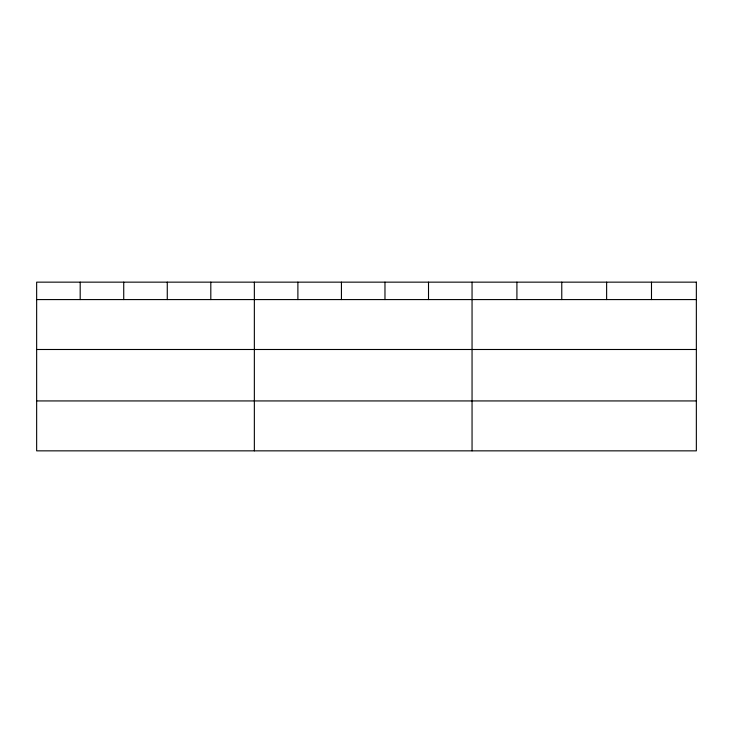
<?xml version="1.0" encoding="UTF-8"?>
<svg xmlns="http://www.w3.org/2000/svg" width="733" height="733" viewBox="0 0 733 733"><rect width="100%" height="100%" fill="white"/><g stroke="black" fill="none" stroke-linecap="round" stroke-linejoin="round"><path stroke-width="1.1" d="M36.65 299.577L696.35 299.577M36.65 349.494L696.35 349.494M36.65 400.933L696.35 400.933M651.49 282.15L651.49 299.577M606.631 282.15L606.631 299.577M561.771 282.15L561.771 299.577M516.912 282.15L516.912 299.577M472.052 282.15L472.052 450.85M428.512 282.15L428.512 299.577M384.972 282.15L384.972 299.577M341.431 282.15L341.431 299.577M297.891 282.15L297.891 299.577M254.351 282.15L254.351 450.85M210.811 282.15L210.811 299.577M167.271 282.15L167.271 299.577M123.73 282.15L123.73 299.577M80.19 282.15L80.19 299.577M696.35 282.15L36.65 282.15L36.65 450.85L696.35 450.85L696.35 282.15"/></g></svg>
